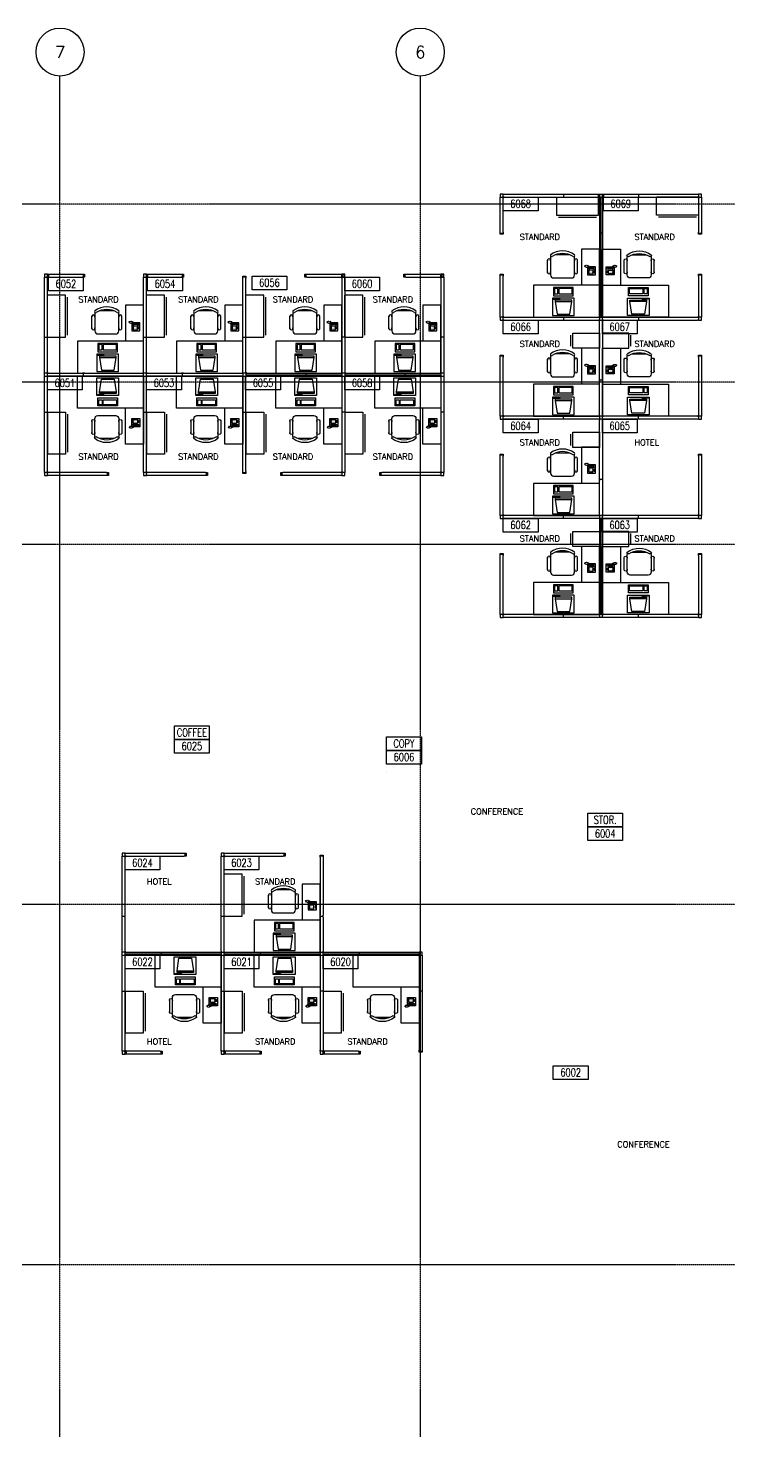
# Model space of a CAD drawing. Header units: inches. Extents: x 736 to 3540, y 736 to 3540.
# Drawn here: x 1552 to 2252, y 2138 to 3540 of the extents above; entities that cross this region are included whole.
import ezdxf
from ezdxf.enums import TextEntityAlignment as Align

# ---------------------------------------------------------------- set-up
doc = ezdxf.new("R2010")
doc.units = ezdxf.units.IN
doc.header["$MEASUREMENT"] = 0
doc.linetypes.add('CENTER', pattern=[2, 1.25, -0.25, 0.25, -0.25])
doc.layers.get('0').update_dxf_attribs({"linetype": 'CONTINUOUS'})
for name, color, linetype in [('CHAIRS', 4, 'CONTINUOUS'), ('CPU', 6, 'CONTINUOUS'), ('DESKS', 3, 'CONTINUOUS'), ('GRID-BUBBLE', 2, 'CONTINUOUS'), ('GRID-LINE', 9, 'CENTER'), ('NOTE-EMPLOYEE', 1, 'CONTINUOUS'), ('NOTE-ROOM', 40, 'CONTINUOUS'), ('PANELS', 6, 'CONTINUOUS'), ('PHONES', 4, 'CONTINUOUS')]:
    doc.layers.add(name, color=color, linetype=linetype)
doc.styles.add('ARCHITXT', font='simplex.shx')
doc.styles.add('HL-LD', font='simplex.shx')
doc.styles.add('ROMANS', font='romans', dxfattribs={"width": 0.75, "height": 8})

# ---------------------------------------------------------------- blocks, each defined once
blk = doc.blocks.new('NCL-HL')
blk.add_circle((0, 0), 0.25)
at = {"style": 'HL-LD'}
blk.add_attdef('#', text='', height=0.125, dxfattribs=at).set_placement((0, 0), align=Align.MIDDLE)
blk = doc.blocks.new('RMNUM')
at = {"layer": 'NOTE-ROOM'}
blk.add_lwpolyline([(-16.33354, 6.674702), (18.388073, 6.674702), (18.388073, -6.982766), (-16.33354, -6.982766), (-16.33354, 6.674702)], dxfattribs=at)
at = {"layer": 'NOTE-ROOM', "style": 'ROMANS', "width": 0.75}
blk.add_attdef('NUMBER', text='', height=8, dxfattribs=at).set_placement((1.027267, 0.114097), align=Align.MIDDLE_CENTER)
blk = doc.blocks.new('DESK2')
for p, q in [((33, 0), (-33, 0)), ((-33, 0), (-33, -68)), ((33, -32), (33, 0)), ((-33, -32), (33, -32)), ((-15, -68), (-15, -32)), ((-33, -68), (-15, -68))]:
    blk.add_line(p, q)
blk = doc.blocks.new('CHAIR7')
for p, q in [((5.1, 15), (17.9, 15)), ((0, 9), (0, -9)), ((20, 12), (3, 12)), ((23, -7.4), (23, 7.4)), ((3, -12), (20, -12)), ((5.1, -15), (17.9, -15))]:
    blk.add_line(p, q)
for centre, radius, start, end in [((5.6, 13.5), 1.56, 73.7398, 286.2602), ((17.4, 13.5), 1.56, 253.7398, 106.2602), ((3, 9), 3, 90, 180), ((20, 9), 3, 62.4156, 90), ((22.3, 11.1), 1.1, 53.3099, 212.0274), ((4.8, 0), 19.6, 327.5758, 32.4242), ((7, 0), 20, 323.1301, 36.8699), ((3, -9), 3, 180, 270), ((5.6, -13.5), 1.56, 73.7398, 286.2602), ((17.4, -13.5), 1.56, 253.7398, 106.2602), ((20, -9), 3, 270, 297.5844), ((22.3, -11.1), 1.1, 147.9726, 306.6901)]:
    blk.add_arc(centre, radius, start, end)
blk = doc.blocks.new('RECTANG')
for p, q in [((1, 1), (0, 1)), ((0, 1), (0, 0)), ((1, 0), (1, 1)), ((0, 0), (1, 0))]:
    blk.add_line(p, q)
blk = doc.blocks.new('IBMAT', base_point=(61, 306))
for p, q in [((75, 307), (75, 306)), ((81, 307), (75, 307)), ((81, 306), (81, 307))]:
    blk.add_line(p, q)
at = {"xscale": 21, "yscale": 17, "zscale": 21}
blk.add_blockref('RECTANG', (61, 306), dxfattribs=at)
blk = doc.blocks.new('KEYBOARD', base_point=(60, 294))
for p, xscale, yscale, zscale in [((60, 294), 19, 8, 19), ((61, 295), 13, 5, 13), ((75, 295), 3, 5, 3)]:
    blk.add_blockref('RECTANG', p, dxfattribs=dict(xscale=xscale, yscale=yscale, zscale=zscale))
blk = doc.blocks.new('COMPUTER')
for p, q in [((-6.6, 16.2), (-8.5, 3.5)), ((6.1, 16.2), (-6.6, 16.2)), ((8, 3.5), (6.1, 16.2)), ((-8.5, 3.5), (-8.5, 2)), ((8, 3.5), (-8.5, 3.5)), ((-8.5, 2), (8, 2)), ((8, 2), (8, 3.5))]:
    blk.add_line(p, q)
at = {"xscale": 1.033846153846154, "yscale": 1.033846153846154, "zscale": 1.033846153846154}
for name, p in [('IBMAT', (-10.9, 0)), ('KEYBOARD', (-10, -10.5))]:
    blk.add_blockref(name, p, dxfattribs=at)
blk = doc.blocks.new('FC42X18D')
for p, q in [((-21, 0), (-21, -18)), ((-21, 0), (21, 0)), ((21, -18), (21, 0)), ((-21, -18), (21, -18)), ((-19, -20), (19, -20))]:
    blk.add_line(p, q)
blk = doc.blocks.new('FNPHONE')
for p, q in [((-9.1, 0.2), (-9.7, 0)), ((-8.9, 0.6), (-9.5, 0.4)), ((-8.7, 1), (-9.3, 0.8)), ((-8.5, 1.4), (-9.1, 1.2)), ((-8.3, 1.8), (-8.9, 1.6)), ((-7.1, 0.6), (-7.5, -0.6)), ((-7.3, 6.5), (-7.3, 1.5)), ((-6.3, 6.5), (-6.3, 1.5)), ((-3.9, 4.8), (-3.9, 4.8)), ((-3.9, 3.9), (-3.9, 3.9)), ((-3.9, 3), (-3.9, 3)), ((-3.9, 2), (-3.9, 2)), ((-2.9, 4.8), (-2.9, 4.8)), ((-2.9, 3.9), (-2.9, 3.9)), ((-2.9, 3), (-2.9, 3)), ((-2.9, 2), (-2.9, 2)), ((-2, 4.8), (-2, 4.8)), ((-2, 3.9), (-2, 3.9)), ((-2, 3), (-2, 3)), ((-2, 2), (-2, 2)), ((-9.3, -0.2), (-9.9, -0.4)), ((-9.3, -0.6), (-9.9, -0.8)), ((-9.3, -1), (-9.9, -1.2)), ((-9.3, -1.4), (-9.9, -1.6)), ((-9.1, -1.8), (-9.7, -2)), ((-8.9, -2.2), (-9.5, -2.4)), ((-8.4, -2.5), (-9, -2.7)), ((-7.9, -2), (-8.5, -2.2)), ((-7.7, -1.6), (-8.3, -1.8)), ((-7.5, -1.2), (-8.1, -1.4)), ((-7.3, -0.8), (-7.9, -1))]:
    blk.add_line(p, q)
for centre, start, end in [((-6.8, 6.5), 298.4915, 241.5085), ((-6.8, 1.5), 118.4915, 61.5085)]:
    blk.add_arc(centre, 1.05, start, end)
for p, xscale, yscale, zscale in [((-8.2, 0), 8.20528234483245, 8.104073169521023, 8.20528234483245), ((-4.8, 1.3), 3.75, 4.375, 3.75), ((-4, 6.7), 2.03125, 0.46875, 2.03125)]:
    blk.add_blockref('RECTANG', p, dxfattribs=dict(xscale=xscale, yscale=yscale, zscale=zscale))
blk = doc.blocks.new('FC15X27A')
for p, q in [((7.53125, 0), (-7.53125, 0)), ((-7.53125, 0), (-7.53125, -26.5)), ((7.53125, -26.5), (7.53125, 0)), ((-7.53125, -26.5), (7.53125, -26.5)), ((-5.53125, -28.5), (5.53125, -28.5))]:
    blk.add_line(p, q)

msp = doc.modelspace()

# ---------------------------------------------------------------- linework, layer by layer
at = {"layer": 'GRID-LINE'}
for p, q in [((1583.5, 3492), (1583.5, 736)), ((1944, 3492), (1944, 736)), ((3492, 3364), (736, 3364)), ((3492, 3186), (736, 3186)), ((3492, 3024), (736, 3024)), ((3492, 2664), (736, 2664)), ((3492, 2304), (736, 2304))]:
    msp.add_line(p, q, dxfattribs=at)
at = {"layer": 'NOTE-ROOM'}
msp.add_line((1910.4, 2797.3), (1910.4, 2797.3), dxfattribs=at)
at = {"layer": 'PANELS', "linetype": 'Continuous'}
for p, q in [((2086, 3374), (2088, 3374)), ((2086, 3371), (2088, 3371)), ((2087, 3374), (2087, 3371)), ((2123, 3374), (2123, 3371)), ((2126, 3371), (2126, 3374)), ((2161, 3374), (2163, 3374)), ((2161, 3371), (2163, 3371)), ((2162, 3374), (2162, 3371)), ((1571.5, 3291), (1571.5, 3294)), ((1670.5, 3291), (1670.5, 3294)), ((1866.5, 3294), (1866.5, 3291)), ((1965.5, 3294), (1965.5, 3291)), ((2123, 3189), (2123, 3247)), ((2126, 3247), (2126, 3189)), ((1572.5, 3195), (1606.5, 3195)), ((1606.5, 3192), (1572.5, 3192)), ((1608.5, 3195), (1666.5, 3195)), ((1666.5, 3192), (1608.5, 3192)), ((1671.5, 3195), (1705.5, 3195)), ((1705.5, 3192), (1671.5, 3192)), ((1707.5, 3195), (1765.5, 3195)), ((1765.5, 3192), (1707.5, 3192)), ((2123, 3153), (2123, 3187)), ((2126, 3187), (2126, 3153)), ((2123, 3090), (2123, 3148)), ((2126, 3148), (2126, 3090)), ((2123, 3054), (2123, 3088)), ((2126, 3088), (2126, 3054)), ((1648.9, 2514.4), (1648.9, 2517.4)), ((1747.9, 2514.4), (1747.9, 2517.4)), ((1846.9, 2514.4), (1846.9, 2517.4))]:
    msp.add_line(p, q, dxfattribs=at)
for points in [[(2027, 3374), (2024, 3374), (2024, 3371)], [(2024, 3370), (2024, 3371), (2027, 3371), (2027, 3370)], [(2024, 3336), (2024, 3370)], [(2028, 3371), (2027, 3371), (2027, 3374), (2028, 3374)], [(2027, 3336), (2027, 3370)], [(2028, 3374), (2086, 3374)], [(2028, 3371), (2086, 3371)], [(2088, 3374), (2122, 3374)], [(2088, 3371), (2122, 3371)], [(2124, 3371), (2123, 3371), (2122, 3371), (2122, 3374), (2124, 3374)], [(2122, 3374), (2123, 3374), (2123, 3371), (2122, 3371)], [(2123, 3374), (2126, 3374)], [(2123, 3370), (2123, 3371), (2126, 3371), (2126, 3370)], [(2123, 3370), (2123, 3336)], [(2124.5, 3371), (2124.5, 3335)], [(2125, 3374), (2126, 3374), (2127, 3374), (2127, 3371), (2125, 3371)], [(2127, 3371), (2126, 3371), (2126, 3374), (2127, 3374)], [(2126, 3370), (2126, 3336)], [(2127, 3374), (2161, 3374)], [(2127, 3371), (2161, 3371)], [(2163, 3374), (2221, 3374)], [(2163, 3371), (2221, 3371)], [(2221, 3374), (2222, 3374), (2222, 3371), (2221, 3371)], [(2225, 3371), (2225, 3374), (2222, 3374)], [(2222, 3370), (2222, 3371), (2225, 3371), (2225, 3370)], [(2222, 3370), (2222, 3336)], [(2225, 3370), (2225, 3336)], [(2027, 3336), (2027, 3335), (2027, 3334), (2024, 3334), (2024, 3336)], [(2024, 3335), (2027, 3335)], [(2123, 3336), (2123, 3334)], [(2126, 3335), (2123, 3335)], [(2123, 3334), (2123, 3276)], [(2124.5, 3335), (2124.5, 3275)], [(2126, 3336), (2126, 3334)], [(2126, 3334), (2126, 3276)], [(2225, 3336), (2225, 3335), (2225, 3334), (2222, 3334), (2222, 3336)], [(2222, 3335), (2225, 3335)], [(1571.5, 3294), (1568.5, 3294), (1568.5, 3291)], [(1568.5, 3290), (1568.5, 3291), (1571.5, 3291), (1571.5, 3290)], [(1568.5, 3232), (1568.5, 3290)], [(1570.5, 3294), (1571.5, 3294), (1572.5, 3294), (1572.5, 3291), (1570.5, 3291)], [(1572.5, 3291), (1571.5, 3291), (1571.5, 3294), (1572.5, 3294)], [(1571.5, 3232), (1571.5, 3290)], [(1572.5, 3294), (1606.5, 3294)], [(1572.5, 3291), (1606.5, 3291)], [(1606.5, 3294), (1607.5, 3294), (1608.5, 3294), (1608.5, 3291), (1606.5, 3291)], [(1607.5, 3291), (1607.5, 3294)], [(1670.5, 3294), (1667.5, 3294), (1667.5, 3291)], [(1667.5, 3290), (1667.5, 3291), (1670.5, 3291), (1670.5, 3290)], [(1667.5, 3232), (1667.5, 3290)], [(1669.5, 3294), (1670.5, 3294), (1671.5, 3294), (1671.5, 3291), (1669.5, 3291)], [(1671.5, 3291), (1670.5, 3291), (1670.5, 3294), (1671.5, 3294)], [(1670.5, 3232), (1670.5, 3290)], [(1671.5, 3294), (1705.5, 3294)], [(1671.5, 3291), (1705.5, 3291)], [(1705.5, 3294), (1706.5, 3294), (1707.5, 3294), (1707.5, 3291), (1705.5, 3291)], [(1706.5, 3291), (1706.5, 3294)], [(1766.5, 3290), (1766.5, 3291), (1766.5, 3292), (1769.5, 3292), (1769.5, 3290)], [(1769.5, 3291), (1766.5, 3291)], [(1766.5, 3232), (1766.5, 3290)], [(1769.5, 3232), (1769.5, 3290)], [(1830.5, 3291), (1829.5, 3291), (1828.5, 3291), (1828.5, 3294), (1830.5, 3294)], [(1829.5, 3294), (1829.5, 3291)], [(1830.5, 3294), (1864.5, 3294)], [(1830.5, 3291), (1864.5, 3291)], [(1864.5, 3294), (1865.5, 3294), (1865.5, 3291), (1864.5, 3291)], [(1867.5, 3291), (1866.5, 3291), (1865.5, 3291), (1865.5, 3294), (1867.5, 3294)], [(1868.5, 3291), (1868.5, 3294), (1865.5, 3294)], [(1865.5, 3290), (1865.5, 3291), (1868.5, 3291), (1868.5, 3290)], [(1865.5, 3290), (1865.5, 3232)], [(1868.5, 3290), (1868.5, 3232)], [(1929.5, 3291), (1928.5, 3291), (1927.5, 3291), (1927.5, 3294), (1929.5, 3294)], [(1928.5, 3294), (1928.5, 3291)], [(1929.5, 3294), (1963.5, 3294)], [(1929.5, 3291), (1963.5, 3291)], [(1963.5, 3294), (1964.5, 3294), (1964.5, 3291), (1963.5, 3291)], [(1966.5, 3291), (1965.5, 3291), (1964.5, 3291), (1964.5, 3294), (1966.5, 3294)], [(1967.5, 3291), (1967.5, 3294), (1964.5, 3294)], [(1964.5, 3290), (1964.5, 3291), (1967.5, 3291), (1967.5, 3290)], [(1964.5, 3290), (1964.5, 3232)], [(1967.5, 3290), (1967.5, 3232)], [(2024, 3292), (2024, 3293), (2024, 3294), (2027, 3294), (2027, 3292)], [(2027, 3293), (2024, 3293)], [(2024, 3252), (2024, 3292)], [(2027, 3252), (2027, 3292)], [(2222, 3292), (2222, 3293), (2222, 3294), (2225, 3294), (2225, 3292)], [(2225, 3293), (2222, 3293)], [(2222, 3292), (2222, 3252)], [(2225, 3292), (2225, 3252)], [(2123, 3276), (2123, 3274)], [(2126, 3275), (2123, 3275)], [(2123, 3274), (2123, 3252)], [(2124.5, 3275), (2124.5, 3251)], [(2126, 3276), (2126, 3274)], [(2126, 3274), (2126, 3252)], [(2027, 3252), (2027, 3251), (2024, 3251), (2024, 3252)], [(2024, 3251), (2024, 3248), (2027, 3248)], [(2028, 3248), (2027, 3248), (2027, 3251), (2028, 3251)], [(2028, 3251), (2086, 3251)], [(2028, 3248), (2086, 3248)], [(2086, 3251), (2088, 3251)], [(2086, 3248), (2088, 3248)], [(2087, 3251), (2087, 3248)], [(2088, 3251), (2122, 3251)], [(2088, 3248), (2122, 3248)], [(2122, 3251), (2123, 3251), (2123, 3248), (2122, 3248)], [(2123, 3252), (2123, 3251), (2126, 3251), (2126, 3252)], [(2123, 3247), (2123, 3248), (2126, 3248), (2126, 3247)], [(2127, 3248), (2126, 3248), (2126, 3251), (2127, 3251)], [(2127, 3251), (2161, 3251)], [(2127, 3248), (2161, 3248)], [(2161, 3251), (2163, 3251)], [(2161, 3248), (2163, 3248)], [(2162, 3251), (2162, 3248)], [(2163, 3251), (2221, 3251)], [(2163, 3248), (2221, 3248)], [(2221, 3251), (2222, 3251), (2222, 3248), (2221, 3248)], [(2225, 3252), (2225, 3251), (2222, 3251), (2222, 3252)], [(2222, 3248), (2225, 3248), (2225, 3251)], [(1568.5, 3230), (1568.5, 3232)], [(1568.5, 3231), (1571.5, 3231)], [(1568.5, 3196), (1568.5, 3230)], [(1571.5, 3230), (1571.5, 3232)], [(1571.5, 3196), (1571.5, 3230)], [(1667.5, 3230), (1667.5, 3232)], [(1667.5, 3231), (1670.5, 3231)], [(1667.5, 3196), (1667.5, 3230)], [(1670.5, 3230), (1670.5, 3232)], [(1670.5, 3196), (1670.5, 3230)], [(1766.5, 3230), (1766.5, 3232)], [(1766.5, 3231), (1769.5, 3231)], [(1766.5, 3196), (1766.5, 3230)], [(1769.5, 3230), (1769.5, 3232)], [(1769.5, 3196), (1769.5, 3230)], [(1865.5, 3232), (1865.5, 3230)], [(1868.5, 3231), (1865.5, 3231)], [(1865.5, 3230), (1865.5, 3196)], [(1868.5, 3232), (1868.5, 3230)], [(1868.5, 3230), (1868.5, 3196)], [(1964.5, 3232), (1964.5, 3230)], [(1967.5, 3231), (1964.5, 3231)], [(1964.5, 3230), (1964.5, 3196)], [(1967.5, 3232), (1967.5, 3230)], [(1967.5, 3230), (1967.5, 3196)], [(2024, 3211), (2024, 3212), (2024, 3213), (2027, 3213), (2027, 3211)], [(2027, 3212), (2024, 3212)], [(2024, 3153), (2024, 3211)], [(2027, 3153), (2027, 3211)], [(2222, 3211), (2222, 3212), (2222, 3213), (2225, 3213), (2225, 3211)], [(2225, 3212), (2222, 3212)], [(2222, 3211), (2222, 3153)], [(2225, 3211), (2225, 3153)], [(1571.5, 3196), (1571.5, 3195), (1568.5, 3195), (1568.5, 3196)], [(1568.5, 3192), (1568.5, 3195)], [(1568.5, 3191), (1568.5, 3192), (1571.5, 3192), (1571.5, 3191)], [(1568.5, 3157), (1568.5, 3191)], [(1572.5, 3192), (1571.5, 3192), (1571.5, 3195), (1572.5, 3195)], [(1571.5, 3157), (1571.5, 3191)], [(1608.5, 3195), (1606.5, 3195)], [(1608.5, 3192), (1606.5, 3192)], [(1607.5, 3192), (1607.5, 3195)], [(1666.5, 3192), (1667.5, 3192), (1667.5, 3195), (1666.5, 3195)], [(1670.5, 3196), (1670.5, 3195), (1667.5, 3195), (1667.5, 3196)], [(1667.5, 3191), (1667.5, 3192), (1670.5, 3192), (1670.5, 3191)], [(1667.5, 3157), (1667.5, 3191)], [(1671.5, 3192), (1670.5, 3192), (1670.5, 3195), (1671.5, 3195)], [(1670.5, 3157), (1670.5, 3191)], [(1707.5, 3195), (1705.5, 3195)], [(1707.5, 3192), (1705.5, 3192)], [(1706.5, 3192), (1706.5, 3195)], [(1765.5, 3195), (1766.5, 3195), (1766.5, 3192), (1765.5, 3192)], [(1769.5, 3196), (1769.5, 3195), (1766.5, 3195), (1766.5, 3196)], [(1766.5, 3191), (1766.5, 3192), (1769.5, 3192), (1769.5, 3191)], [(1766.5, 3157), (1766.5, 3191)], [(1770.5, 3195), (1769.5, 3195), (1769.5, 3192), (1770.5, 3192)], [(1769.5, 3193.5), (1829.5, 3193.5)], [(1769.5, 3157), (1769.5, 3191)], [(1770.5, 3195), (1828.5, 3195)], [(1770.5, 3192), (1828.5, 3192)], [(1828.5, 3195), (1830.5, 3195)], [(1828.5, 3192), (1830.5, 3192)], [(1829.5, 3195), (1829.5, 3192)], [(1829.5, 3193.5), (1865.5, 3193.5)], [(1830.5, 3195), (1864.5, 3195)], [(1830.5, 3192), (1864.5, 3192)], [(1864.5, 3195), (1865.5, 3195), (1865.5, 3192), (1864.5, 3192)], [(1868.5, 3196), (1868.5, 3195), (1865.5, 3195), (1865.5, 3196)], [(1865.5, 3191), (1865.5, 3192), (1868.5, 3192), (1868.5, 3191)], [(1865.5, 3191), (1865.5, 3157)], [(1869.5, 3195), (1868.5, 3195), (1868.5, 3192), (1869.5, 3192)], [(1868.5, 3193.5), (1928.5, 3193.5)], [(1868.5, 3191), (1868.5, 3157)], [(1869.5, 3195), (1927.5, 3195)], [(1869.5, 3192), (1927.5, 3192)], [(1927.5, 3195), (1929.5, 3195)], [(1927.5, 3192), (1929.5, 3192)], [(1928.5, 3195), (1928.5, 3192)], [(1928.5, 3193.5), (1964.5, 3193.5)], [(1929.5, 3195), (1963.5, 3195)], [(1929.5, 3192), (1963.5, 3192)], [(1963.5, 3195), (1964.5, 3195), (1964.5, 3192), (1963.5, 3192)], [(1967.5, 3196), (1967.5, 3195), (1964.5, 3195), (1964.5, 3196)], [(1964.5, 3191), (1964.5, 3192), (1967.5, 3192), (1967.5, 3191)], [(1964.5, 3191), (1964.5, 3157)], [(1967.5, 3195), (1967.5, 3192)], [(1967.5, 3191), (1967.5, 3157)], [(2123, 3189), (2123, 3187)], [(2126, 3188), (2123, 3188)], [(2126, 3189), (2126, 3187)], [(1568.5, 3155), (1568.5, 3157)], [(1568.5, 3156), (1571.5, 3156)], [(1568.5, 3097), (1568.5, 3155)], [(1571.5, 3155), (1571.5, 3157)], [(1571.5, 3097), (1571.5, 3155)], [(1667.5, 3155), (1667.5, 3157)], [(1667.5, 3156), (1670.5, 3156)], [(1667.5, 3097), (1667.5, 3155)], [(1670.5, 3155), (1670.5, 3157)], [(1670.5, 3097), (1670.5, 3155)], [(1766.5, 3155), (1766.5, 3157)], [(1766.5, 3156), (1769.5, 3156)], [(1766.5, 3097), (1766.5, 3155)], [(1769.5, 3155), (1769.5, 3157)], [(1769.5, 3097), (1769.5, 3155)], [(1865.5, 3157), (1865.5, 3155)], [(1868.5, 3156), (1865.5, 3156)], [(1865.5, 3155), (1865.5, 3097)], [(1868.5, 3157), (1868.5, 3155)], [(1868.5, 3155), (1868.5, 3097)], [(1964.5, 3157), (1964.5, 3155)], [(1967.5, 3156), (1964.5, 3156)], [(1964.5, 3155), (1964.5, 3097)], [(1967.5, 3157), (1967.5, 3155)], [(1967.5, 3155), (1967.5, 3097)], [(2027, 3153), (2027, 3152), (2024, 3152), (2024, 3153)], [(2024, 3152), (2024, 3149), (2027, 3149)], [(2028, 3149), (2027, 3149), (2027, 3152), (2028, 3152)], [(2086, 3152), (2028, 3152)], [(2086, 3149), (2028, 3149)], [(2088, 3152), (2086, 3152)], [(2088, 3149), (2086, 3149)], [(2087, 3149), (2087, 3152)], [(2122, 3152), (2088, 3152)], [(2122, 3149), (2088, 3149)], [(2122, 3152), (2123, 3152), (2123, 3149), (2122, 3149)], [(2126, 3153), (2126, 3152), (2123, 3152), (2123, 3153)], [(2126, 3148), (2126, 3149), (2123, 3149), (2123, 3148)], [(2127, 3149), (2126, 3149), (2126, 3152), (2127, 3152)], [(2161, 3152), (2127, 3152)], [(2161, 3149), (2127, 3149)], [(2163, 3152), (2161, 3152)], [(2163, 3149), (2161, 3149)], [(2162, 3149), (2162, 3152)], [(2221, 3152), (2163, 3152)], [(2221, 3149), (2163, 3149)], [(2221, 3152), (2222, 3152), (2222, 3149), (2221, 3149)], [(2225, 3153), (2225, 3152), (2222, 3152), (2222, 3153)], [(2222, 3149), (2225, 3149), (2225, 3152)], [(2024, 3112), (2024, 3113), (2024, 3114), (2027, 3114), (2027, 3112)], [(2027, 3113), (2024, 3113)], [(2222, 3112), (2222, 3113), (2222, 3114), (2225, 3114), (2225, 3112)], [(2225, 3113), (2222, 3113)], [(2024, 3054), (2024, 3112)], [(2027, 3054), (2027, 3112)], [(2222, 3112), (2222, 3054)], [(2225, 3112), (2225, 3054)], [(1571.5, 3097), (1571.5, 3096), (1568.5, 3096), (1568.5, 3097)], [(1568.5, 3096), (1568.5, 3093), (1571.5, 3093)], [(1572.5, 3093), (1571.5, 3093), (1571.5, 3096), (1572.5, 3096)], [(1630.5, 3096), (1572.5, 3096)], [(1630.5, 3093), (1572.5, 3093)], [(1630.5, 3096), (1631.5, 3096), (1632.5, 3096), (1632.5, 3093), (1630.5, 3093)], [(1631.5, 3093), (1631.5, 3096)], [(1670.5, 3097), (1670.5, 3096), (1667.5, 3096), (1667.5, 3097)], [(1667.5, 3096), (1667.5, 3093), (1670.5, 3093)], [(1671.5, 3093), (1670.5, 3093), (1670.5, 3096), (1671.5, 3096)], [(1729.5, 3096), (1671.5, 3096)], [(1729.5, 3093), (1671.5, 3093)], [(1729.5, 3096), (1730.5, 3096), (1731.5, 3096), (1731.5, 3093), (1729.5, 3093)], [(1730.5, 3093), (1730.5, 3096)], [(1769.5, 3097), (1769.5, 3096), (1769.5, 3095), (1766.5, 3095), (1766.5, 3097)], [(1766.5, 3096), (1769.5, 3096)], [(1806.5, 3093), (1805.5, 3093), (1804.5, 3093), (1804.5, 3096), (1806.5, 3096)], [(1805.5, 3096), (1805.5, 3093)], [(1864.5, 3096), (1806.5, 3096)], [(1864.5, 3093), (1806.5, 3093)], [(1864.5, 3096), (1865.5, 3096), (1865.5, 3093), (1864.5, 3093)], [(1868.5, 3097), (1868.5, 3096), (1865.5, 3096), (1865.5, 3097)], [(1865.5, 3093), (1868.5, 3093), (1868.5, 3096)], [(1905.5, 3093), (1904.5, 3093), (1903.5, 3093), (1903.5, 3096), (1905.5, 3096)], [(1904.5, 3096), (1904.5, 3093)], [(1963.5, 3096), (1905.5, 3096)], [(1963.5, 3093), (1905.5, 3093)], [(1963.5, 3096), (1964.5, 3096), (1964.5, 3093), (1963.5, 3093)], [(1967.5, 3097), (1967.5, 3096), (1964.5, 3096), (1964.5, 3097)], [(1964.5, 3093), (1967.5, 3093), (1967.5, 3096)], [(2123, 3090), (2123, 3088)], [(2126, 3089), (2123, 3089)], [(2126, 3090), (2126, 3088)], [(2027, 3054), (2027, 3053), (2024, 3053), (2024, 3054)], [(2024, 3053), (2024, 3050), (2027, 3050)], [(2028, 3050), (2027, 3050), (2027, 3053), (2028, 3053)], [(2086, 3053), (2028, 3053)], [(2086, 3050), (2028, 3050)], [(2088, 3053), (2086, 3053)], [(2088, 3050), (2086, 3050)], [(2087, 3050), (2087, 3053)], [(2122, 3053), (2088, 3053)], [(2122, 3050), (2088, 3050)], [(2122, 3053), (2123, 3053), (2123, 3050), (2122, 3050)], [(2126, 3054), (2126, 3053), (2123, 3053), (2123, 3054)], [(2126, 3049), (2126, 3050), (2123, 3050), (2123, 3049)], [(2123, 3049), (2123, 2991)], [(2124.5, 3050), (2124.5, 2990)], [(2127, 3050), (2126, 3050), (2126, 3053), (2127, 3053)], [(2126, 3049), (2126, 2991)], [(2161, 3053), (2127, 3053)], [(2161, 3050), (2127, 3050)], [(2163, 3053), (2161, 3053)], [(2163, 3050), (2161, 3050)], [(2162, 3050), (2162, 3053)], [(2221, 3053), (2163, 3053)], [(2221, 3050), (2163, 3050)], [(2221, 3053), (2222, 3053), (2222, 3050), (2221, 3050)], [(2225, 3054), (2225, 3053), (2222, 3053), (2222, 3054)], [(2222, 3050), (2225, 3050), (2225, 3053)], [(2024, 3013), (2024, 3014), (2024, 3015), (2027, 3015), (2027, 3013)], [(2222, 3013), (2222, 3014), (2222, 3015), (2225, 3015), (2225, 3013)], [(2027, 3014), (2024, 3014)], [(2024, 2955), (2024, 3013)], [(2027, 2955), (2027, 3013)], [(2225, 3014), (2222, 3014)], [(2222, 3013), (2222, 2955)], [(2225, 3013), (2225, 2955)], [(2123, 2991), (2123, 2989)], [(2126, 2990), (2123, 2990)], [(2123, 2989), (2123, 2955)], [(2124.5, 2990), (2124.5, 2954)], [(2126, 2991), (2126, 2989)], [(2126, 2989), (2126, 2955)], [(2027, 2955), (2027, 2954), (2024, 2954), (2024, 2955)], [(2024, 2954), (2024, 2951), (2027, 2951)], [(2028, 2951), (2027, 2951), (2027, 2954), (2028, 2954)], [(2086, 2954), (2028, 2954)], [(2086, 2951), (2028, 2951)], [(2088, 2954), (2086, 2954)], [(2088, 2951), (2086, 2951)], [(2087, 2951), (2087, 2954)], [(2122, 2954), (2088, 2954)], [(2122, 2951), (2088, 2951)], [(2122, 2954), (2123, 2954), (2123, 2951), (2122, 2951)], [(2126, 2955), (2126, 2954), (2123, 2954), (2123, 2955)], [(2126, 2951), (2123, 2951)], [(2127, 2951), (2126, 2951), (2126, 2954), (2127, 2954)], [(2161, 2954), (2127, 2954)], [(2161, 2951), (2127, 2951)], [(2163, 2954), (2161, 2954)], [(2163, 2951), (2161, 2951)], [(2162, 2951), (2162, 2954)], [(2221, 2954), (2163, 2954)], [(2221, 2951), (2163, 2951)], [(2221, 2954), (2222, 2954), (2222, 2951), (2221, 2951)], [(2225, 2955), (2225, 2954), (2222, 2954), (2222, 2955)], [(2222, 2951), (2225, 2951), (2225, 2954)], [(1648.9, 2715.4), (1645.9, 2715.4), (1645.9, 2712.4)], [(1645.9, 2711.4), (1645.9, 2712.4), (1648.9, 2712.4), (1648.9, 2711.4)], [(1645.9, 2653.4), (1645.9, 2711.4)], [(1649.9, 2712.4), (1648.9, 2712.4), (1648.9, 2715.4), (1649.9, 2715.4)], [(1648.9, 2653.4), (1648.9, 2711.4)], [(1649.9, 2715.4), (1707.9, 2715.4)], [(1649.9, 2712.4), (1707.9, 2712.4)], [(1707.9, 2715.4), (1708.9, 2715.4), (1709.9, 2715.4), (1709.9, 2712.4), (1707.9, 2712.4)], [(1708.9, 2712.4), (1708.9, 2715.4)], [(1747.9, 2715.4), (1744.9, 2715.4), (1744.9, 2712.4)], [(1744.9, 2711.4), (1744.9, 2712.4), (1747.9, 2712.4), (1747.9, 2711.4)], [(1744.9, 2653.4), (1744.9, 2711.4)], [(1748.9, 2712.4), (1747.9, 2712.4), (1747.9, 2715.4), (1748.9, 2715.4)], [(1747.9, 2653.4), (1747.9, 2711.4)], [(1748.9, 2715.4), (1806.9, 2715.4)], [(1748.9, 2712.4), (1806.9, 2712.4)], [(1806.9, 2715.4), (1807.9, 2715.4), (1808.9, 2715.4), (1808.9, 2712.4), (1806.9, 2712.4)], [(1807.9, 2712.4), (1807.9, 2715.4)], [(1843.9, 2711.4), (1843.9, 2712.4), (1843.9, 2713.4), (1846.9, 2713.4), (1846.9, 2711.4)], [(1846.9, 2712.4), (1843.9, 2712.4)], [(1843.9, 2711.4), (1843.9, 2653.4)], [(1846.9, 2711.4), (1846.9, 2653.4)], [(1645.9, 2651.4), (1645.9, 2653.4)], [(1645.9, 2652.4), (1648.9, 2652.4)], [(1645.9, 2617.4), (1645.9, 2651.4)], [(1648.9, 2651.4), (1648.9, 2653.4)], [(1648.9, 2617.4), (1648.9, 2651.4)], [(1744.9, 2651.4), (1744.9, 2653.4)], [(1744.9, 2652.4), (1747.9, 2652.4)], [(1744.9, 2617.4), (1744.9, 2651.4)], [(1747.9, 2651.4), (1747.9, 2653.4)], [(1747.9, 2617.4), (1747.9, 2651.4)], [(1843.9, 2651.4), (1843.9, 2653.4)], [(1843.9, 2652.4), (1846.9, 2652.4)], [(1843.9, 2651.4), (1843.9, 2617.4)], [(1846.9, 2651.4), (1846.9, 2653.4)], [(1846.9, 2651.4), (1846.9, 2617.4)], [(1648.9, 2617.4), (1648.9, 2616.4), (1645.9, 2616.4), (1645.9, 2617.4)], [(1645.9, 2613.4), (1645.9, 2616.4)], [(1645.9, 2612.4), (1645.9, 2613.4), (1648.9, 2613.4), (1648.9, 2612.4)], [(1645.9, 2578.4), (1645.9, 2612.4)], [(1649.9, 2613.4), (1648.9, 2613.4), (1648.9, 2616.4), (1649.9, 2616.4)], [(1648.9, 2614.9), (1684.9, 2614.9)], [(1648.9, 2578.4), (1648.9, 2612.4)], [(1649.9, 2616.4), (1683.9, 2616.4)], [(1649.9, 2613.4), (1683.9, 2613.4)], [(1683.9, 2616.4), (1685.9, 2616.4)], [(1683.9, 2613.4), (1685.9, 2613.4)], [(1684.9, 2616.4), (1684.9, 2613.4)], [(1684.9, 2614.9), (1744.9, 2614.9)], [(1685.9, 2616.4), (1743.9, 2616.4)], [(1685.9, 2613.4), (1743.9, 2613.4)], [(1743.9, 2616.4), (1744.9, 2616.4), (1744.9, 2613.4), (1743.9, 2613.4)], [(1744.9, 2617.4), (1744.9, 2616.4), (1747.9, 2616.4), (1747.9, 2617.4)], [(1744.9, 2612.4), (1744.9, 2613.4), (1747.9, 2613.4), (1747.9, 2612.4)], [(1744.9, 2578.4), (1744.9, 2612.4)], [(1748.9, 2613.4), (1747.9, 2613.4), (1747.9, 2616.4), (1748.9, 2616.4)], [(1747.9, 2614.9), (1783.9, 2614.9)], [(1747.9, 2578.4), (1747.9, 2612.4)], [(1748.9, 2616.4), (1782.9, 2616.4)], [(1748.9, 2613.4), (1782.9, 2613.4)], [(1782.9, 2616.4), (1784.9, 2616.4)], [(1782.9, 2613.4), (1784.9, 2613.4)], [(1783.9, 2616.4), (1783.9, 2613.4)], [(1783.9, 2614.9), (1843.9, 2614.9)], [(1784.9, 2616.4), (1842.9, 2616.4)], [(1784.9, 2613.4), (1842.9, 2613.4)], [(1842.9, 2616.4), (1843.9, 2616.4), (1843.9, 2613.4), (1842.9, 2613.4)], [(1843.9, 2617.4), (1843.9, 2616.4), (1846.9, 2616.4), (1846.9, 2617.4)], [(1843.9, 2612.4), (1843.9, 2613.4), (1846.9, 2613.4), (1846.9, 2612.4)], [(1843.9, 2612.4), (1843.9, 2578.4)], [(1847.9, 2613.4), (1846.9, 2613.4), (1846.9, 2616.4), (1847.9, 2616.4)], [(1846.9, 2614.9), (1882.9, 2614.9)], [(1846.9, 2612.4), (1846.9, 2578.4)], [(1847.9, 2616.4), (1881.9, 2616.4)], [(1847.9, 2613.4), (1881.9, 2613.4)], [(1881.9, 2616.4), (1883.9, 2616.4)], [(1881.9, 2613.4), (1883.9, 2613.4)], [(1882.9, 2616.4), (1882.9, 2613.4)], [(1882.9, 2614.9), (1942.9, 2614.9)], [(1883.9, 2616.4), (1941.9, 2616.4)], [(1883.9, 2613.4), (1941.9, 2613.4)], [(1941.9, 2616.4), (1942.9, 2616.4), (1942.9, 2613.4), (1941.9, 2613.4)], [(1945.9, 2613.4), (1945.9, 2616.4), (1942.9, 2616.4)], [(1942.9, 2612.4), (1942.9, 2613.4), (1945.9, 2613.4), (1945.9, 2612.4)], [(1942.9, 2612.4), (1942.9, 2578.4)], [(1945.9, 2612.4), (1945.9, 2578.4)], [(1645.9, 2576.4), (1645.9, 2578.4)], [(1645.9, 2577.4), (1648.9, 2577.4)], [(1645.9, 2518.4), (1645.9, 2576.4)], [(1648.9, 2576.4), (1648.9, 2578.4)], [(1648.9, 2518.4), (1648.9, 2576.4)], [(1744.9, 2576.4), (1744.9, 2578.4)], [(1744.9, 2577.4), (1747.9, 2577.4)], [(1744.9, 2518.4), (1744.9, 2576.4)], [(1747.9, 2576.4), (1747.9, 2578.4)], [(1747.9, 2518.4), (1747.9, 2576.4)], [(1843.9, 2578.4), (1843.9, 2576.4)], [(1846.9, 2577.4), (1843.9, 2577.4)], [(1843.9, 2576.4), (1843.9, 2518.4)], [(1846.9, 2578.4), (1846.9, 2576.4)], [(1846.9, 2576.4), (1846.9, 2518.4)], [(1942.9, 2578.4), (1942.9, 2576.4)], [(1945.9, 2577.4), (1942.9, 2577.4)], [(1942.9, 2576.4), (1942.9, 2518.4)], [(1945.9, 2578.4), (1945.9, 2576.4)], [(1945.9, 2576.4), (1945.9, 2518.4)], [(1648.9, 2518.4), (1648.9, 2517.4), (1645.9, 2517.4), (1645.9, 2518.4)], [(1645.9, 2517.4), (1645.9, 2514.4), (1648.9, 2514.4)], [(1647.9, 2517.4), (1648.9, 2517.4), (1649.9, 2517.4), (1649.9, 2514.4), (1647.9, 2514.4)], [(1649.9, 2514.4), (1648.9, 2514.4), (1648.9, 2517.4), (1649.9, 2517.4)], [(1683.9, 2517.4), (1649.9, 2517.4)], [(1683.9, 2514.4), (1649.9, 2514.4)], [(1683.9, 2517.4), (1684.9, 2517.4), (1685.9, 2517.4), (1685.9, 2514.4), (1683.9, 2514.4)], [(1684.9, 2514.4), (1684.9, 2517.4)], [(1747.9, 2518.4), (1747.9, 2517.4), (1744.9, 2517.4), (1744.9, 2518.4)], [(1744.9, 2517.4), (1744.9, 2514.4), (1747.9, 2514.4)], [(1746.9, 2517.4), (1747.9, 2517.4), (1748.9, 2517.4), (1748.9, 2514.4), (1746.9, 2514.4)], [(1748.9, 2514.4), (1747.9, 2514.4), (1747.9, 2517.4), (1748.9, 2517.4)], [(1782.9, 2517.4), (1748.9, 2517.4)], [(1782.9, 2514.4), (1748.9, 2514.4)], [(1782.9, 2517.4), (1783.9, 2517.4), (1784.9, 2517.4), (1784.9, 2514.4), (1782.9, 2514.4)], [(1783.9, 2514.4), (1783.9, 2517.4)], [(1846.9, 2518.4), (1846.9, 2517.4), (1843.9, 2517.4), (1843.9, 2518.4)], [(1843.9, 2517.4), (1843.9, 2514.4), (1846.9, 2514.4)], [(1845.9, 2517.4), (1846.9, 2517.4), (1847.9, 2517.4), (1847.9, 2514.4), (1845.9, 2514.4)], [(1847.9, 2514.4), (1846.9, 2514.4), (1846.9, 2517.4), (1847.9, 2517.4)], [(1881.9, 2517.4), (1847.9, 2517.4)], [(1881.9, 2514.4), (1847.9, 2514.4)], [(1881.9, 2517.4), (1882.9, 2517.4), (1883.9, 2517.4), (1883.9, 2514.4), (1881.9, 2514.4)], [(1882.9, 2514.4), (1882.9, 2517.4)], [(1945.9, 2518.4), (1945.9, 2517.4), (1945.9, 2516.4), (1942.9, 2516.4), (1942.9, 2518.4)], [(1942.9, 2517.4), (1945.9, 2517.4)]]:
    msp.add_lwpolyline(points, dxfattribs=at)

# ---------------------------------------------------------------- block references
at = {"layer": 'CHAIRS', "lineweight": -3, "rotation": 89.99999999999999}
for p in [(2086.2, 3290.3), (1630.7, 3234.3), (1729.7, 3234.3), (1828.7, 3234.3), (1927.7, 3234.3), (2086.2, 3191.3), (2086.2, 3092.3), (2086.2, 2993.3), (1807.2, 2655.7)]:
    msp.add_blockref('CHAIR7', p, dxfattribs=at)
at = {"layer": 'CHAIRS', "lineweight": -3, "xscale": -1}
for p, rotation in [((2162.8, 3290.3), 270), ((2162.8, 3191.3), 270), ((1630.7, 3152.7), 90), ((1729.7, 3152.7), 90), ((1828.7, 3152.7), 90), ((1927.7, 3152.7), 90), ((2162.8, 2993.3), 270), ((1708.2, 2574.1), 90), ((1807.2, 2574.1), 90), ((1906.2, 2574.1), 90)]:
    msp.add_blockref('CHAIR7', p, dxfattribs=dict(at, rotation=rotation))
at = {"layer": 'CPU', "lineweight": -3, "rotation": 180}
for p in [(2086.9, 3270.2), (1631.4, 3214.2), (1730.4, 3214.2), (1829.4, 3214.2), (1928.4, 3214.2), (2086.9, 3171.2), (2086.9, 3072.2), (2086.9, 2973.2), (1807.9, 2635.6)]:
    msp.add_blockref('COMPUTER', p, dxfattribs=at)
at = {"layer": 'CPU', "lineweight": -3, "xscale": -1, "rotation": 180}
for p in [(2162.1, 3270.2), (2162.1, 3171.2), (2162.1, 2973.2)]:
    msp.add_blockref('COMPUTER', p, dxfattribs=at)
at = {"layer": 'CPU', "lineweight": -3, "xscale": -1}
for p in [(1631.4, 3172.8), (1730.4, 3172.8), (1829.4, 3172.8), (1928.4, 3172.8), (1708.9, 2594.2), (1807.9, 2594.2)]:
    msp.add_blockref('COMPUTER', p, dxfattribs=at)
at = {"layer": 'DESKS', "lineweight": -3}
msp.add_blockref('FC42X18D', (2101, 3371), dxfattribs=at)
at = {"layer": 'DESKS', "lineweight": -3, "xscale": -1}
for name, p in [('FC42X18D', (2201, 3371)), ('DESK2', (1634.5, 3192)), ('DESK2', (1733.5, 3192)), ('DESK2', (1832.5, 3192)), ('DESK2', (1931.5, 3192)), ('DESK2', (1711.9, 2613.4)), ('DESK2', (1810.9, 2613.4)), ('DESK2', (1909.9, 2613.4))]:
    msp.add_blockref(name, p, dxfattribs=at)
at = {"layer": 'DESKS', "lineweight": -3}
for name, p, rotation in [('DESK2', (2090, 3251), 180), ('FC42X18D', (1571.5, 3252), 89.99999999999999), ('FC42X18D', (1670.5, 3252), 89.99999999999999), ('FC42X18D', (1769.5, 3252), 89.99999999999999), ('FC42X18D', (1868.5, 3252), 89.99999999999999), ('DESK2', (1634.5, 3195), 180), ('DESK2', (1733.5, 3195), 180), ('DESK2', (1832.5, 3195), 180), ('DESK2', (1931.5, 3195), 180), ('FC15X27A', (2126, 3227.5), 90), ('DESK2', (2090, 3152), 180), ('DESK2', (2090, 3053), 180), ('FC15X27A', (2126, 3029.5), 90), ('DESK2', (2090, 2954), 180), ('FC42X18D', (1747.9, 2673.4), 89.99999999999999), ('DESK2', (1810.9, 2616.4), 180)]:
    msp.add_blockref(name, p, dxfattribs=dict(at, rotation=rotation))
at = {"layer": 'DESKS', "lineweight": -3, "xscale": -1}
for name, p, rotation in [('DESK2', (2159, 3251), 180), ('FC15X27A', (2123, 3227.5), 270), ('DESK2', (2159, 3152), 180), ('FC42X18D', (1571.5, 3135), 90), ('FC42X18D', (1670.5, 3135), 90), ('FC42X18D', (1769.5, 3135), 90), ('FC42X18D', (1868.5, 3135), 90), ('FC15X27A', (2123, 3128.5), 270), ('FC15X27A', (2123, 3029.5), 270), ('DESK2', (2159, 2954), 180), ('FC42X18D', (1648.9, 2556.4), 90), ('FC42X18D', (1747.9, 2556.4), 90), ('FC42X18D', (1846.9, 2556.4), 90)]:
    msp.add_blockref(name, p, dxfattribs=dict(at, rotation=rotation))
at = {"layer": 'GRID-BUBBLE', "xscale": 96, "yscale": 96, "zscale": 96}
for p, values in [((1584, 3516), {'#': '7'}), ((1944, 3516), {'#': '6'})]:
    msp.add_blockref('NCL-HL', p, dxfattribs=at).add_auto_attribs(values)
at = {"layer": 'NOTE-ROOM'}
for p, values in [((2043.3, 3364.3), {'NUMBER': '6068'}), ((2143.3, 3364.3), {'NUMBER': '6069'}), ((1588.8, 3284.3), {'NUMBER': '6052'}), ((1687.8, 3284.3), {'NUMBER': '6054'}), ((1792.2, 3285.4), {'NUMBER': '6056'}), ((1884.8, 3284.3), {'NUMBER': '6060'}), ((2043.3, 3241.3), {'NUMBER': '6066'}), ((2142.3, 3241.3), {'NUMBER': '6067'}), ((1587.8, 3185.3), {'NUMBER': '6051'}), ((1686.8, 3185.3), {'NUMBER': '6053'}), ((1785.8, 3185.3), {'NUMBER': '6055'}), ((1884.8, 3185.3), {'NUMBER': '6058'}), ((2043.3, 3142.3), {'NUMBER': '6064'}), ((2142.3, 3142.3), {'NUMBER': '6065'}), ((2043.3, 3043.3), {'NUMBER': '6062'}), ((2142.3, 3043.3), {'NUMBER': '6063'}), ((1714.7, 2835.9), {'NUMBER': 'COFFEE'}), ((1714.7, 2822.3), {'NUMBER': '6025'}), ((1926.7, 2824.9), {'NUMBER': 'COPY'}), ((1926.7, 2811.3), {'NUMBER': '6006'}), ((2127.8, 2748.6), {'NUMBER': 'STOR.'}), ((2127.8, 2734.9), {'NUMBER': '6004'}), ((1665.3, 2705.7), {'NUMBER': '6024'}), ((1764.3, 2705.7), {'NUMBER': '6023'}), ((1665.3, 2606.7), {'NUMBER': '6022'}), ((1764.3, 2606.7), {'NUMBER': '6021'}), ((1863.3, 2606.7), {'NUMBER': '6020'}), ((2093.3, 2496.2), {'NUMBER': '6002'})]:
    msp.add_blockref('RMNUM', p, dxfattribs=at).add_auto_attribs(values)
at = {"layer": 'PHONES', "lineweight": -3, "rotation": 270}
for p in [(2111.1, 3293.3), (1655.6, 3237.3), (1754.6, 3237.3), (1853.6, 3237.3), (1952.6, 3237.3), (2111.1, 3194.3), (2111.1, 3095.3), (2111.1, 2996.3), (1832.1, 2658.7)]:
    msp.add_blockref('FNPHONE', p, dxfattribs=at)
at = {"layer": 'PHONES', "lineweight": -3, "xscale": -1}
for p, rotation in [((2137.9, 3293.3), 90), ((2137.9, 3194.3), 90), ((1655.6, 3149.7), 270), ((1754.6, 3149.7), 270), ((1853.6, 3149.7), 270), ((1952.6, 3149.7), 270), ((2137.9, 2996.3), 90), ((1733.1, 2571.1), 270), ((1832.1, 2571.1), 270), ((1931.1, 2571.1), 270)]:
    msp.add_blockref('FNPHONE', p, dxfattribs=dict(at, rotation=rotation))

# ---------------------------------------------------------------- texts
at = {"layer": 'NOTE-EMPLOYEE', "lineweight": -3, "char_height": 6, "width": 31.914, "attachment_point": 1, "style": 'ARCHITXT'}
for s, insert in [('STANDARD', (2043.3, 3334.3)), ('STANDARD', (2158, 3334.3)), ('STANDARD', (1602.2, 3271.8)), ('STANDARD', (1702, 3271.8)), ('STANDARD', (1796.6, 3271.8)), ('STANDARD', (1896.4, 3271.8)), ('STANDARD', (2043.3, 3227.4)), ('STANDARD', (2158, 3227.4)), ('STANDARD', (2043.3, 3128.9)), ('HOTEL', (2158, 3128.9)), ('STANDARD', (1602.2, 3114.7)), ('STANDARD', (1702, 3114.7)), ('STANDARD', (1796.6, 3114.7)), ('STANDARD', (1896.4, 3114.7)), ('STANDARD', (2043.3, 3032.9)), ('STANDARD', (2158, 3032.9)), ('CONFERENCE', (1994.4, 2760.1)), ('HOTEL', (1670.8, 2690.1)), ('STANDARD', (1778.8, 2690.1)), ('HOTEL', (1670.8, 2530.2)), ('STANDARD', (1778.8, 2530.2)), ('STANDARD', (1871.1, 2530.2)), ('CONFERENCE', (2140.9, 2427.4))]:
    msp.add_mtext(s, dxfattribs=dict(at, insert=insert))

doc.saveas('drawing.dxf')
